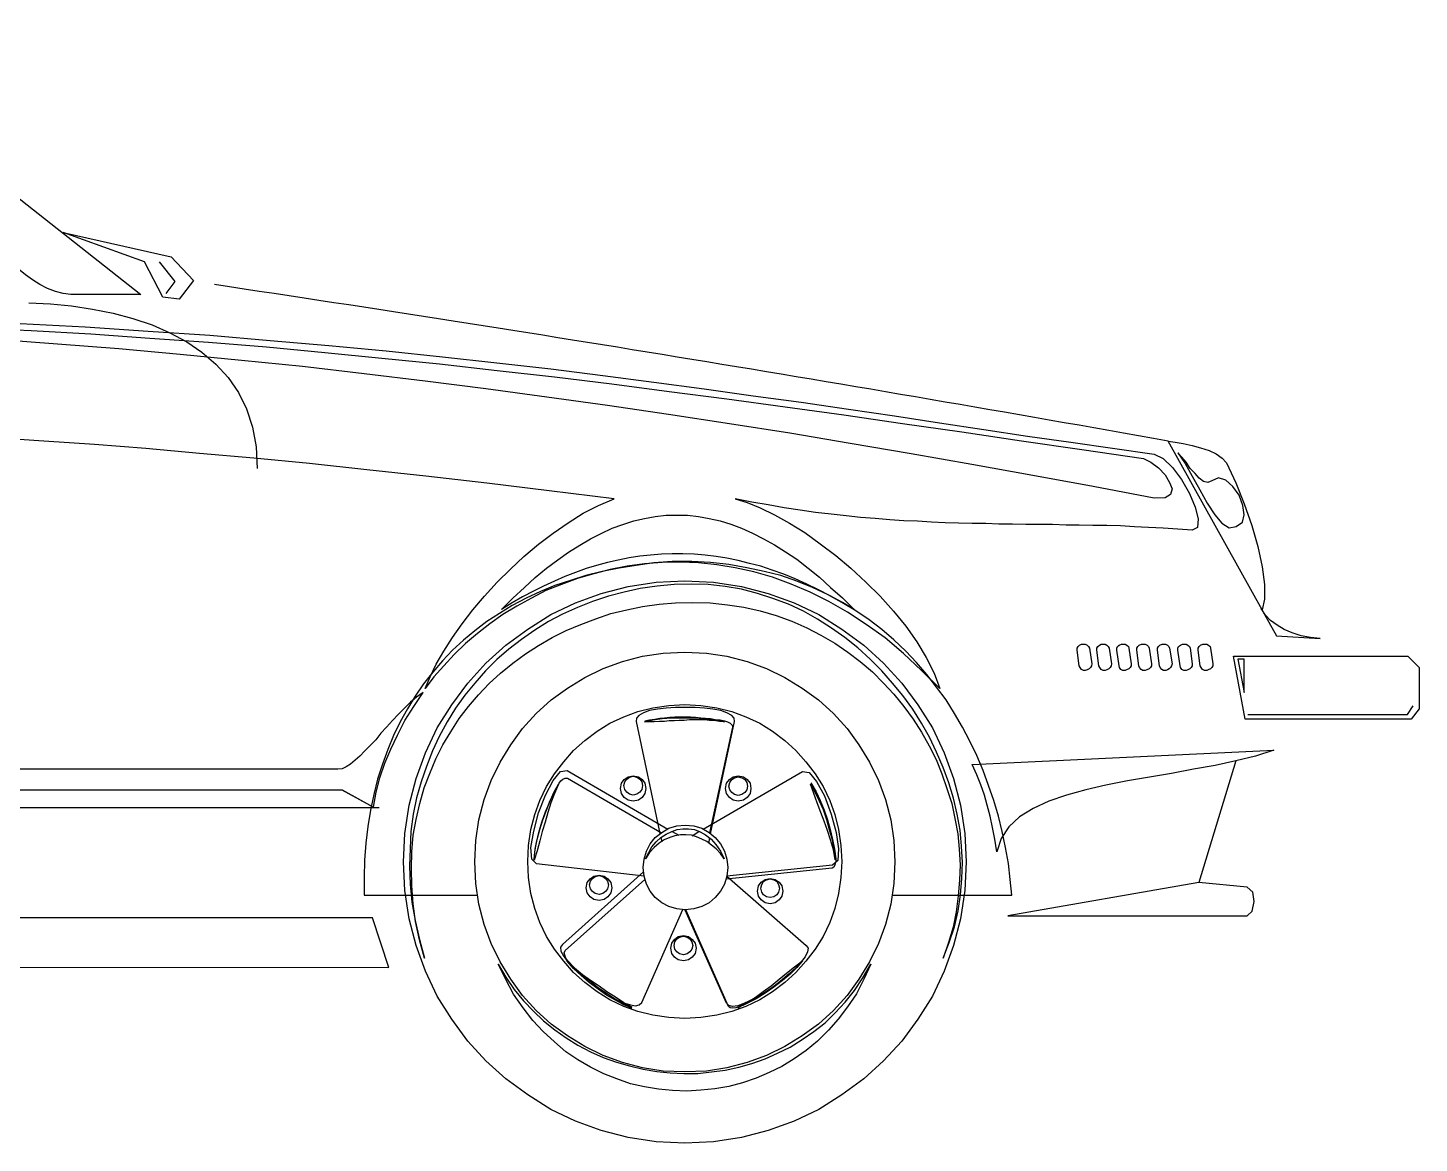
# Model space of a CAD drawing. Extents: x 879 to 1400, y -319 to -157.
# Drawn here: x 1198.4 to 1399.6, y -318.6 to -157.1 of the extents above; entities that cross this region are included whole.
import ezdxf

# ---------------------------------------------------------------- set-up
doc = ezdxf.new("R2010")
doc.units = 0
doc.layers.get('0').update_dxf_attribs({"linetype": 'CONTINUOUS'})
for name, color, linetype in [('2', 2, 'CONTINUOUS'), ('4', 4, 'CONTINUOUS'), ('7', 7, 'CONTINUOUS')]:
    doc.layers.add(name, color=color, linetype=linetype)

msp = doc.modelspace()

# ---------------------------------------------------------------- linework, layer by layer
msp.add_arc((517.4, -4937.43), 4795.66, 79.84004, 81.51055)
at = {"layer": '2', "linetype": 'CONTINUOUS'}
msp.add_lwpolyline([(1374.33, -248.51), (1373.38, -248.51), (1374.33, -253.32), (1374.33, -248.51)], dxfattribs=at)
at = {"layer": '4'}
msp.add_line((1373.11, -263.23), (1367.75, -280.86), dxfattribs=at)
at = {"layer": '7', "linetype": 'CONTINUOUS'}
for points in [[(1188.55, -184.82), (1162.57, -162.02), (1161.34, -160.87), (1161.01, -159.79), (1161.34, -158.9), (1162.09, -158.09), (1163.18, -157.55), (1164.33, -157.21), (1165.35, -157.14), (1166.02, -157.34), (1214.73, -195.74), (1204.62, -195.74), (1203.47, -195.6), (1202.38, -195.33), (1201.23, -194.86), (1200.14, -194.31), (1199.06, -193.63), (1198.04, -192.89), (1197.02, -192.07), (1196.21, -191.46), (1196.21, -191.46)], [(1217.91, -196.14), (1215.27, -190.99), (1203.47, -186.78), (1219.13, -190.31), (1222.32, -193.7), (1220.29, -196.41), (1217.91, -196.14)], [(1218.39, -195.6), (1219.68, -193.84), (1217.44, -190.99)], [(1198.52, -196.96), (1201.64, -197.09), (1204.69, -197.36), (1207.74, -197.84), (1210.73, -198.45), (1213.57, -199.2), (1216.36, -200.15), (1218.93, -201.3), (1221.37, -202.59), (1223.54, -204.08), (1225.58, -205.84), (1227.34, -207.74), (1228.84, -209.91), (1229.99, -212.29), (1230.87, -214.93), (1231.41, -217.78), (1231.55, -220.9)], [(1197.29, -199.94), (1206.65, -200.42), (1215.81, -201.03), (1224.7, -201.64), (1233.45, -202.38), (1241.93, -203.13), (1250.2, -203.88), (1258.34, -204.76), (1266.21, -205.64), (1274.01, -206.52), (1281.54, -207.47), (1288.93, -208.42), (1296.19, -209.37), (1303.31, -210.39), (1310.23, -211.34), (1317.08, -212.35), (1323.73, -213.3), (1330.24, -214.32), (1336.68, -215.27), (1342.99, -216.22), (1349.23, -217.1), (1355.27, -217.98), (1361.31, -218.87), (1362.6, -219.48), (1363.95, -220.76), (1365.24, -222.53), (1366.4, -224.56), (1367.21, -226.53), (1367.68, -228.23), (1367.55, -229.45), (1366.8, -229.85), (1364.7, -229.72), (1362.6, -229.58), (1360.49, -229.45), (1358.46, -229.38), (1356.42, -229.24), (1354.45, -229.18), (1352.42, -229.18), (1350.45, -229.11), (1348.56, -229.11), (1346.59, -229.04), (1344.62, -229.04), (1342.72, -229.04), (1340.82, -228.97), (1338.85, -228.97), (1336.96, -228.9), (1334.99, -228.9), (1333.02, -228.84), (1331.05, -228.77), (1329.09, -228.7), (1327.05, -228.56), (1325.09, -228.5), (1323.05, -228.36), (1320.95, -228.16), (1318.84, -228.02), (1316.74, -227.75), (1314.57, -227.55), (1312.33, -227.28), (1310.09, -226.94), (1307.79, -226.6), (1305.48, -226.19), (1303.11, -225.79), (1300.67, -225.31), (1302.43, -225.85), (1304.33, -226.6), (1306.37, -227.62), (1308.54, -228.84), (1310.77, -230.19), (1313.01, -231.82), (1315.25, -233.52), (1317.42, -235.35), (1319.59, -237.38), (1321.69, -239.42), (1323.59, -241.59), (1325.36, -243.76), (1326.98, -246), (1328.34, -248.3), (1329.5, -250.54), (1330.31, -252.78), (1327.66, -250.14), (1325.02, -247.69), (1322.37, -245.45), (1319.66, -243.49), (1316.95, -241.72), (1314.23, -240.16), (1311.52, -238.81), (1308.81, -237.65), (1306.09, -236.64), (1303.38, -235.89), (1300.67, -235.28), (1298.02, -234.87), (1295.38, -234.6), (1292.73, -234.47), (1290.15, -234.53), (1287.58, -234.74), (1285.07, -235.08), (1282.62, -235.55), (1280.25, -236.16), (1277.88, -236.84), (1275.57, -237.72), (1273.33, -238.6), (1271.23, -239.69), (1269.13, -240.84), (1267.09, -242.06), (1265.19, -243.42), (1263.43, -244.78), (1261.67, -246.27), (1260.04, -247.83), (1258.55, -249.46), (1257.12, -251.08), (1255.83, -252.78), (1256.58, -251.08), (1257.46, -249.25), (1258.55, -247.35), (1259.83, -245.39), (1261.19, -243.42), (1262.75, -241.39), (1264.45, -239.42), (1266.28, -237.38), (1268.18, -235.48), (1270.14, -233.65), (1272.25, -231.89), (1274.35, -230.26), (1276.52, -228.77), (1278.69, -227.41), (1280.93, -226.26), (1283.17, -225.31), (1273.81, -224.16), (1264.78, -223.07), (1255.97, -222.05), (1247.42, -221.1), (1239.14, -220.22), (1231.07, -219.41), (1223.21, -218.73), (1215.47, -218.05), (1208.01, -217.44), (1200.69, -216.97), (1193.5, -216.49)], [(1196.67, -200.84), (1198.85, -200.96), (1207.47, -201.43), (1216.02, -202.04), (1224.49, -202.66), (1232.91, -203.33), (1241.32, -204.15), (1249.59, -204.96), (1257.93, -205.78), (1266.28, -206.72), (1274.55, -207.67), (1282.83, -208.69), (1291.17, -209.78), (1299.51, -210.86), (1307.92, -212.01), (1316.4, -213.17), (1324.88, -214.39), (1333.5, -215.61), (1342.11, -216.9), (1350.86, -218.19), (1359.75, -219.48), (1360.83, -220.02), (1361.92, -220.83), (1362.87, -221.85), (1363.54, -222.93), (1363.88, -223.89), (1363.68, -224.7), (1362.87, -225.17), (1361.31, -225.24), (1352.49, -223.55), (1343.74, -221.92), (1334.92, -220.36), (1326.17, -218.8), (1317.35, -217.31), (1308.6, -215.81), (1299.85, -214.46), (1291.04, -213.1), (1282.22, -211.81), (1273.47, -210.59), (1264.65, -209.37), (1255.83, -208.29), (1247.01, -207.2), (1238.13, -206.18), (1229.31, -205.3), (1220.42, -204.42), (1211.54, -203.6), (1202.65, -202.92), (1193.77, -202.25)], [(1376.91, -241.39), (1363.34, -216.97), (1364.36, -217.1), (1365.51, -217.31), (1366.8, -217.58), (1368.02, -217.92), (1369.24, -218.32), (1370.26, -218.8), (1371.14, -219.41), (1371.75, -220.09), (1373.11, -223), (1374.33, -226.06), (1375.42, -229.18), (1376.3, -232.23), (1376.91, -235.14), (1377.25, -237.72), (1377.25, -239.82), (1376.91, -241.39)], [(1364.7, -218.66), (1365.78, -220.22), (1366.8, -222.05), (1367.89, -224.02), (1368.97, -225.92), (1370.06, -227.62), (1371.07, -228.84), (1372.16, -229.51), (1373.18, -229.31), (1374.06, -228.7), (1374.33, -227.62), (1374.13, -226.26), (1373.58, -224.77), (1372.7, -223.55), (1371.69, -222.6), (1370.6, -222.26), (1369.65, -222.73), (1369.04, -222.93), (1368.43, -222.8), (1367.82, -222.33), (1367.21, -221.65), (1366.53, -220.9), (1365.92, -220.02), (1365.31, -219.27), (1364.7, -218.66)], [(1266.89, -241.32), (1268.52, -239.69), (1270.21, -238.13), (1271.77, -236.71), (1273.4, -235.35), (1275.03, -234.13), (1276.59, -233.04), (1278.22, -232.02), (1279.78, -231.08), (1281.33, -230.33), (1282.9, -229.58), (1284.45, -229.04), (1286.02, -228.5), (1287.58, -228.16), (1289.14, -227.89), (1290.7, -227.68), (1292.25, -227.68), (1293.82, -227.68), (1295.38, -227.89), (1296.94, -228.16), (1298.5, -228.5), (1300.06, -228.97), (1301.62, -229.58), (1303.18, -230.26), (1304.8, -231.08), (1306.37, -231.96), (1307.99, -232.97), (1309.62, -234.06), (1311.25, -235.35), (1312.88, -236.64), (1314.5, -238.13), (1316.2, -239.62), (1317.89, -241.32), (1316.2, -240.3), (1314.44, -239.35), (1312.74, -238.47), (1311.04, -237.65), (1309.35, -236.91), (1307.72, -236.23), (1306.03, -235.62), (1304.4, -235.08), (1302.77, -234.67), (1301.14, -234.26), (1299.51, -233.92), (1297.95, -233.65), (1296.33, -233.45), (1294.77, -233.31), (1293.14, -233.25), (1291.58, -233.25), (1290.02, -233.31), (1288.46, -233.45), (1286.9, -233.59), (1285.34, -233.86), (1283.78, -234.19), (1282.22, -234.53), (1280.66, -234.94), (1279.16, -235.42), (1277.61, -235.96), (1276.04, -236.57), (1274.55, -237.25), (1272.99, -237.93), (1271.5, -238.67), (1269.94, -239.49), (1268.45, -240.37), (1266.89, -241.32)], [(1323.39, -282.69), (1340.69, -282.69), (1340.48, -280.39), (1340.21, -278.08), (1339.81, -275.77), (1339.33, -273.47), (1338.79, -271.23), (1338.11, -268.99), (1337.36, -266.82), (1336.55, -264.65), (1335.67, -262.48), (1334.65, -260.38), (1333.56, -258.34), (1332.41, -256.37), (1331.19, -254.41), (1329.83, -252.58), (1328.41, -250.74), (1326.92, -248.98), (1325.36, -247.35), (1323.66, -245.73), (1321.9, -244.23), (1320.07, -242.81), (1318.17, -241.52), (1316.13, -240.3), (1314.03, -239.15), (1311.86, -238.13), (1309.62, -237.25), (1307.31, -236.43), (1304.87, -235.82), (1302.36, -235.28), (1299.79, -234.81), (1297.14, -234.53), (1294.43, -234.4), (1291.58, -234.4), (1288.93, -234.6), (1286.36, -234.94), (1283.91, -235.35), (1281.47, -235.82), (1279.1, -236.43), (1276.86, -237.11), (1274.62, -237.86), (1272.52, -238.74), (1270.48, -239.69), (1268.45, -240.77), (1266.62, -241.93), (1264.78, -243.08), (1263.02, -244.44), (1261.39, -245.79), (1259.83, -247.22), (1258.34, -248.78), (1256.98, -250.41), (1255.63, -252.1), (1254.41, -253.87), (1253.32, -255.7), (1252.24, -257.6), (1251.29, -259.56), (1250.47, -261.6), (1249.66, -263.7), (1248.98, -265.87), (1248.44, -268.11), (1247.96, -270.35), (1247.56, -272.72), (1247.29, -275.16), (1247.08, -277.6), (1247.01, -280.11), (1247.01, -282.69)], [(1293.41, -237.18), (1297.55, -237.38), (1301.62, -237.99), (1305.48, -239.01), (1309.21, -240.37), (1312.81, -242.06), (1316.13, -244.17), (1319.32, -246.47), (1322.17, -249.12), (1324.81, -251.97), (1327.12, -255.15), (1329.22, -258.48), (1330.92, -262.07), (1332.27, -265.8), (1333.29, -269.67), (1333.9, -273.74), (1334.11, -277.87), (1333.9, -282.01), (1333.29, -286.08), (1332.27, -289.95), (1330.92, -293.68), (1329.22, -297.28), (1327.12, -300.6), (1324.81, -303.79), (1322.17, -306.63), (1319.32, -309.28), (1316.13, -311.59), (1312.81, -313.69), (1309.21, -315.38), (1305.48, -316.74), (1301.62, -317.76), (1297.55, -318.37), (1293.41, -318.57), (1289.27, -318.37), (1285.2, -317.76), (1281.33, -316.74), (1277.61, -315.38), (1274.01, -313.69), (1270.69, -311.59), (1267.5, -309.28), (1264.65, -306.63), (1262.01, -303.79), (1259.7, -300.6), (1257.6, -297.28), (1255.9, -293.68), (1254.54, -289.95), (1253.52, -286.08), (1252.92, -282.01), (1252.71, -277.87), (1252.92, -273.74), (1253.52, -269.67), (1254.54, -265.8), (1255.9, -262.07), (1257.6, -258.48), (1259.7, -255.15), (1262.01, -251.97), (1264.65, -249.12), (1267.5, -246.47), (1270.69, -244.17), (1274.01, -242.06), (1277.61, -240.37), (1281.33, -239.01), (1285.2, -237.99), (1289.27, -237.38), (1293.41, -237.18)], [(1255.76, -291.78), (1255.02, -289.13), (1254.47, -286.49), (1254.14, -283.91), (1253.93, -281.33), (1253.86, -278.82), (1253.93, -276.38), (1254.14, -274.01), (1254.54, -271.7), (1255.09, -269.4), (1255.69, -267.16), (1256.51, -265.06), (1257.39, -262.95), (1258.41, -260.92), (1259.56, -259.02), (1260.78, -257.12), (1262.14, -255.36), (1263.56, -253.66), (1265.12, -252.03), (1266.75, -250.54), (1268.52, -249.12), (1270.35, -247.76), (1272.25, -246.54), (1274.21, -245.39), (1276.25, -244.37), (1278.35, -243.49), (1280.52, -242.68), (1282.69, -241.93), (1285, -241.39), (1287.31, -240.91), (1289.68, -240.57), (1292.05, -240.37), (1294.49, -240.3), (1297.07, -240.37), (1299.58, -240.64), (1301.96, -240.98), (1304.33, -241.52), (1306.64, -242.2), (1308.87, -243.01), (1311.04, -243.96), (1313.08, -245.05), (1315.12, -246.2), (1317.01, -247.49), (1318.78, -248.85), (1320.54, -250.34), (1322.17, -251.97), (1323.66, -253.6), (1325.09, -255.36), (1326.44, -257.19), (1327.66, -259.09), (1328.75, -261.06), (1329.77, -263.02), (1330.58, -265.12), (1331.33, -267.23), (1332.01, -269.4), (1332.48, -271.57), (1332.89, -273.81), (1333.09, -276.04), (1333.23, -278.28), (1333.16, -280.52), (1332.95, -282.76), (1332.68, -285.07), (1332.21, -287.3), (1331.53, -289.54), (1330.78, -291.78), (1331.67, -289.54), (1332.41, -287.24), (1332.95, -284.93), (1333.29, -282.62), (1333.5, -280.25), (1333.56, -277.94), (1333.43, -275.57), (1333.23, -273.26), (1332.82, -270.96), (1332.27, -268.65), (1331.6, -266.41), (1330.78, -264.18), (1329.83, -262), (1328.82, -259.83), (1327.66, -257.8), (1326.38, -255.77), (1324.95, -253.8), (1323.46, -251.97), (1321.9, -250.2), (1320.2, -248.51), (1318.44, -246.88), (1316.54, -245.39), (1314.64, -244.03), (1312.6, -242.74), (1310.57, -241.59), (1308.4, -240.57), (1306.16, -239.76), (1303.92, -239.01), (1301.62, -238.4), (1299.24, -237.99), (1296.8, -237.72), (1294.36, -237.65), (1291.85, -237.72), (1289.41, -237.93), (1286.96, -238.27), (1284.66, -238.81), (1282.35, -239.42), (1280.05, -240.16), (1277.88, -241.05), (1275.7, -242), (1273.67, -243.08), (1271.7, -244.3), (1269.81, -245.66), (1267.97, -247.08), (1266.21, -248.57), (1264.58, -250.2), (1263.02, -251.97), (1261.6, -253.73), (1260.24, -255.63), (1259.02, -257.6), (1257.87, -259.7), (1256.92, -261.8), (1256.04, -264.04), (1255.29, -266.28), (1254.61, -268.58), (1254.14, -270.96), (1253.8, -273.47), (1253.66, -275.91), (1253.59, -278.49), (1253.66, -281.06), (1253.93, -283.71), (1254.41, -286.35), (1255.02, -289.07), (1255.76, -291.78)], [(1376.77, -241.18), (1379.01, -245.12), (1385.32, -245.52), (1383.89, -245.39), (1382.54, -245.12), (1381.25, -244.71), (1380.09, -244.23), (1379.08, -243.62), (1378.13, -242.94), (1377.38, -242.13), (1376.77, -241.18)], [(1293.41, -247.49), (1296.53, -247.63), (1299.51, -248.1), (1302.43, -248.85), (1305.21, -249.86), (1307.86, -251.15), (1310.37, -252.71), (1312.74, -254.41), (1314.91, -256.37), (1316.88, -258.55), (1318.58, -260.92), (1320.13, -263.43), (1321.42, -266.08), (1322.44, -268.85), (1323.19, -271.77), (1323.66, -274.76), (1323.8, -277.87), (1323.66, -280.99), (1323.19, -283.98), (1322.44, -286.9), (1321.42, -289.68), (1320.13, -292.32), (1318.58, -294.83), (1316.88, -297.21), (1314.91, -299.38), (1312.74, -301.34), (1310.37, -303.04), (1307.86, -304.6), (1305.21, -305.89), (1302.43, -306.91), (1299.51, -307.65), (1296.53, -308.13), (1293.41, -308.26), (1290.29, -308.13), (1287.31, -307.65), (1284.39, -306.91), (1281.61, -305.89), (1278.96, -304.6), (1276.45, -303.04), (1274.08, -301.34), (1271.91, -299.38), (1269.94, -297.21), (1268.24, -294.83), (1266.68, -292.32), (1265.4, -289.68), (1264.38, -286.9), (1263.63, -283.98), (1263.16, -280.99), (1263.02, -277.87), (1263.16, -274.76), (1263.63, -271.77), (1264.38, -268.85), (1265.4, -266.08), (1266.68, -263.43), (1268.24, -260.92), (1269.94, -258.55), (1271.91, -256.37), (1274.08, -254.41), (1276.45, -252.71), (1278.96, -251.15), (1281.61, -249.86), (1284.39, -248.85), (1287.31, -248.1), (1290.29, -247.63), (1293.41, -247.49)], [(1350.79, -246.34), (1351.06, -246.34), (1351.34, -246.34), (1351.61, -246.47), (1351.81, -246.68), (1351.95, -246.95), (1352.28, -249.19), (1352.22, -249.46), (1352.08, -249.73), (1351.88, -249.93), (1351.61, -250.07), (1351.34, -250.14), (1351.06, -250.14), (1350.79, -250), (1350.59, -249.73), (1350.45, -249.46), (1350.18, -247.22), (1350.18, -246.95), (1350.32, -246.68), (1350.52, -246.47), (1350.79, -246.34)], [(1353.64, -246.34), (1353.91, -246.34), (1354.19, -246.34), (1354.45, -246.47), (1354.66, -246.68), (1354.79, -246.95), (1355.14, -249.19), (1355.07, -249.46), (1354.93, -249.73), (1354.73, -249.93), (1354.45, -250.07), (1354.19, -250.14), (1353.91, -250.14), (1353.64, -250), (1353.44, -249.73), (1353.3, -249.46), (1353.03, -247.22), (1353.03, -246.95), (1353.17, -246.68), (1353.37, -246.47), (1353.64, -246.34)], [(1356.56, -246.34), (1356.76, -246.34), (1357.1, -246.34), (1357.37, -246.47), (1357.58, -246.68), (1357.64, -246.95), (1357.98, -249.19), (1357.98, -249.46), (1357.85, -249.73), (1357.64, -249.93), (1357.31, -250.07), (1357.1, -250.14), (1356.76, -250.14), (1356.49, -250), (1356.29, -249.73), (1356.22, -249.46), (1355.88, -247.22), (1355.88, -246.95), (1356.02, -246.68), (1356.22, -246.47), (1356.56, -246.34)], [(1359.48, -246.34), (1359.68, -246.34), (1360.02, -246.34), (1360.29, -246.47), (1360.49, -246.68), (1360.56, -246.95), (1360.9, -249.19), (1360.9, -249.46), (1360.77, -249.73), (1360.56, -249.93), (1360.22, -250.07), (1360.02, -250.14), (1359.68, -250.14), (1359.41, -250), (1359.2, -249.73), (1359.07, -249.46), (1358.8, -247.22), (1358.8, -246.95), (1358.93, -246.68), (1359.14, -246.47), (1359.48, -246.34)], [(1362.46, -246.34), (1362.66, -246.34), (1362.94, -246.34), (1363.21, -246.47), (1363.41, -246.68), (1363.54, -246.95), (1363.88, -249.19), (1363.82, -249.46), (1363.68, -249.73), (1363.48, -249.93), (1363.21, -250.07), (1363, -250.14), (1362.66, -250.14), (1362.39, -250), (1362.19, -249.73), (1362.05, -249.46), (1361.78, -247.22), (1361.78, -246.95), (1361.92, -246.68), (1362.12, -246.47), (1362.46, -246.34)], [(1365.38, -246.34), (1365.58, -246.34), (1365.92, -246.34), (1366.19, -246.47), (1366.4, -246.68), (1366.53, -246.95), (1366.8, -249.19), (1366.8, -249.46), (1366.66, -249.73), (1366.46, -249.93), (1366.19, -250.07), (1365.92, -250.14), (1365.58, -250.14), (1365.31, -250), (1365.11, -249.73), (1365.04, -249.46), (1364.7, -247.22), (1364.7, -246.95), (1364.83, -246.68), (1365.11, -246.47), (1365.38, -246.34)], [(1368.36, -246.34), (1368.57, -246.34), (1368.9, -246.34), (1369.17, -246.47), (1369.38, -246.68), (1369.45, -246.95), (1369.79, -249.19), (1369.79, -249.46), (1369.65, -249.73), (1369.45, -249.93), (1369.11, -250.07), (1368.9, -250.14), (1368.57, -250.14), (1368.29, -250), (1368.09, -249.73), (1367.95, -249.46), (1367.68, -247.22), (1367.68, -246.95), (1367.82, -246.68), (1368.02, -246.47), (1368.36, -246.34)], [(1372.77, -248.1), (1398, -248.1), (1399.63, -249.73), (1399.63, -255.7), (1398.48, -257.19), (1374.46, -257.19), (1372.77, -248.1)], [(1048.55, -267.43), (1243.83, -267.43), (1248.37, -269.94), (1248.78, -267.77), (1249.32, -265.67), (1250, -263.57), (1250.88, -261.53), (1251.83, -259.5), (1252.92, -257.39), (1254.2, -255.36), (1255.56, -253.32), (1254.61, -254), (1253.73, -254.75), (1252.85, -255.63), (1251.97, -256.51), (1251.15, -257.39), (1250.27, -258.34), (1249.46, -259.23), (1248.71, -260.17), (1247.89, -260.99), (1247.15, -261.8), (1246.4, -262.55), (1245.72, -263.16), (1245.05, -263.7), (1244.44, -264.11), (1243.83, -264.38), (1243.22, -264.45), (1048.14, -264.45)], [(1293.41, -255.09), (1295.71, -255.22), (1298.02, -255.56), (1300.19, -256.1), (1302.23, -256.85), (1304.26, -257.8), (1306.09, -258.95), (1307.86, -260.31), (1309.49, -261.73), (1310.91, -263.36), (1312.26, -265.12), (1313.42, -266.96), (1314.37, -268.99), (1315.12, -271.02), (1315.66, -273.19), (1316, -275.5), (1316.13, -277.81), (1316, -280.11), (1315.66, -282.42), (1315.12, -284.59), (1314.37, -286.62), (1313.42, -288.66), (1312.26, -290.49), (1310.91, -292.25), (1309.49, -293.88), (1307.86, -295.31), (1306.09, -296.66), (1304.26, -297.82), (1302.23, -298.77), (1300.19, -299.51), (1298.02, -300.05), (1295.71, -300.4), (1293.41, -300.53), (1291.1, -300.4), (1288.8, -300.05), (1286.63, -299.51), (1284.59, -298.77), (1282.56, -297.82), (1280.73, -296.66), (1278.96, -295.31), (1277.33, -293.88), (1275.91, -292.25), (1274.55, -290.49), (1273.4, -288.66), (1272.45, -286.62), (1271.7, -284.59), (1271.16, -282.42), (1270.82, -280.11), (1270.69, -277.81), (1270.82, -275.5), (1271.16, -273.19), (1271.7, -271.02), (1272.45, -268.99), (1273.4, -266.96), (1274.55, -265.12), (1275.91, -263.36), (1277.33, -261.73), (1278.96, -260.31), (1280.73, -258.95), (1282.56, -257.8), (1284.59, -256.85), (1286.63, -256.1), (1288.8, -255.56), (1291.1, -255.22), (1293.41, -255.09)], [(1297.14, -273.81), (1300.6, -257.53), (1300.53, -257.06), (1300.19, -256.65), (1299.51, -256.31), (1298.63, -255.97), (1297.48, -255.77), (1296.26, -255.63), (1294.9, -255.49), (1293.48, -255.49), (1292.05, -255.49), (1290.7, -255.63), (1289.48, -255.77), (1288.32, -255.97), (1287.44, -256.31), (1286.76, -256.65), (1286.42, -257.06), (1286.36, -257.53), (1289.82, -273.74), (1289.82, -273.81)], [(1374.87, -256.51), (1397.93, -256.51), (1398.75, -255.29)], [(1287.58, -257.6), (1288.19, -257.46), (1288.8, -257.32), (1289.48, -257.19), (1290.15, -257.12), (1290.83, -257.06), (1291.58, -256.99), (1292.39, -256.99), (1293.14, -256.99), (1293.95, -256.99), (1294.7, -256.99), (1295.51, -257.06), (1296.26, -257.12), (1297, -257.19), (1297.75, -257.32), (1298.5, -257.46), (1299.17, -257.6), (1298.43, -257.53), (1297.68, -257.39), (1297, -257.39), (1296.26, -257.32), (1295.51, -257.32), (1294.77, -257.32), (1294.09, -257.32), (1293.34, -257.39), (1292.6, -257.39), (1291.92, -257.46), (1291.17, -257.46), (1290.49, -257.53), (1289.75, -257.53), (1289, -257.6), (1288.32, -257.6), (1287.58, -257.6)], [(1287.64, -257.46), (1288.32, -257.32), (1289.07, -257.19), (1289.82, -257.06), (1290.49, -256.99), (1291.24, -256.92), (1291.99, -256.85), (1292.73, -256.85), (1293.48, -256.85), (1294.22, -256.85), (1294.97, -256.92), (1295.71, -256.99), (1296.39, -257.06), (1297.14, -257.12), (1297.82, -257.26), (1298.5, -257.32), (1299.17, -257.46), (1299.58, -257.6), (1299.99, -257.8), (1300.26, -258.07), (1300.33, -258.34), (1296.99, -273.65)], [(1334.99, -263.77), (1378.6, -261.67), (1375.96, -262.55), (1373.11, -263.23), (1370.12, -263.9), (1367, -264.45), (1363.82, -265.06), (1360.63, -265.6), (1357.44, -266.14), (1354.32, -266.75), (1351.4, -267.43), (1348.62, -268.18), (1346.05, -269.06), (1343.81, -270.14), (1341.84, -271.36), (1340.28, -272.79), (1339.19, -274.48), (1338.52, -276.38), (1338.24, -274.55), (1337.9, -272.86), (1337.57, -271.23), (1337.16, -269.67), (1336.75, -268.18), (1336.21, -266.69), (1335.67, -265.26), (1334.99, -263.77)], [(1287.51, -279.91), (1271.98, -278.15), (1271.3, -277.47), (1271.16, -275.77), (1271.57, -273.4), (1272.25, -270.75), (1273.26, -268.18), (1274.35, -266.08), (1275.44, -264.79), (1276.39, -264.65), (1290.97, -273.13), (1290.97, -273.06)], [(1285.95, -265.4), (1286.69, -265.53), (1287.24, -265.94), (1287.64, -266.48), (1287.78, -267.23), (1287.64, -267.97), (1287.24, -268.52), (1286.69, -268.92), (1285.95, -269.06), (1285.2, -268.92), (1284.66, -268.52), (1284.25, -267.97), (1284.12, -267.23), (1284.25, -266.48), (1284.66, -265.94), (1285.2, -265.53), (1285.95, -265.4)], [(1285.95, -265.46), (1286.49, -265.6), (1286.9, -265.87), (1287.17, -266.28), (1287.31, -266.82), (1287.17, -267.36), (1286.9, -267.77), (1286.49, -268.04), (1285.95, -268.18), (1285.41, -268.04), (1285, -267.77), (1284.73, -267.36), (1284.59, -266.82), (1284.73, -266.28), (1285, -265.87), (1285.41, -265.6), (1285.95, -265.46)], [(1296.05, -273.13), (1310.43, -264.79), (1311.38, -264.92), (1312.47, -266.21), (1313.62, -268.31), (1314.57, -270.96), (1315.32, -273.6), (1315.66, -275.98), (1315.52, -277.67), (1314.78, -278.35), (1299.51, -279.91), (1299.51, -279.91)], [(1301.14, -265.4), (1301.89, -265.53), (1302.43, -265.94), (1302.84, -266.48), (1302.97, -267.23), (1302.84, -267.97), (1302.43, -268.52), (1301.89, -268.92), (1301.14, -269.06), (1300.4, -268.92), (1299.85, -268.52), (1299.45, -267.97), (1299.31, -267.23), (1299.45, -266.48), (1299.85, -265.94), (1300.4, -265.53), (1301.14, -265.4)], [(1301.14, -265.53), (1301.68, -265.67), (1302.09, -265.94), (1302.36, -266.35), (1302.5, -266.89), (1302.36, -267.43), (1302.09, -267.84), (1301.68, -268.11), (1301.14, -268.24), (1300.6, -268.11), (1300.19, -267.84), (1299.92, -267.43), (1299.79, -266.89), (1299.92, -266.35), (1300.19, -265.94), (1300.6, -265.67), (1301.14, -265.53)], [(1045.22, -270.01), (1248.44, -270.01), (1243.83, -267.5), (1048.55, -267.5), (1045.22, -270.01)], [(1271.64, -277.47), (1271.77, -276.04), (1272.04, -274.62), (1272.45, -273.19), (1272.86, -271.77), (1273.4, -270.35), (1273.94, -268.99), (1274.55, -267.7), (1275.23, -266.48), (1275.5, -266.14), (1275.77, -265.87), (1276.11, -265.74), (1276.45, -265.74), (1290.05, -273.63)], [(1271.64, -277.6), (1271.7, -276.38), (1271.98, -275.03), (1272.31, -273.6), (1272.72, -272.11), (1273.26, -270.62), (1273.87, -269.19), (1274.48, -267.84), (1275.16, -266.62), (1274.55, -267.97), (1274.01, -269.33), (1273.6, -270.69), (1273.2, -272.11), (1272.79, -273.47), (1272.45, -274.82), (1272.04, -276.25), (1271.64, -277.6)], [(1311.66, -266.41), (1312.4, -267.7), (1313.01, -268.99), (1313.55, -270.35), (1314.03, -271.77), (1314.44, -273.19), (1314.78, -274.62), (1315.05, -276.04), (1315.25, -277.4), (1315.25, -277.81), (1315.12, -278.28), (1314.98, -278.62), (1314.71, -278.76), (1299.39, -280.34)], [(1311.59, -266.62), (1312.2, -267.7), (1312.81, -268.92), (1313.42, -270.28), (1313.89, -271.7), (1314.3, -273.19), (1314.71, -274.69), (1314.98, -276.11), (1315.18, -277.54), (1314.91, -276.11), (1314.5, -274.69), (1314.03, -273.33), (1313.55, -271.97), (1313.08, -270.69), (1312.54, -269.33), (1312.06, -267.97), (1311.59, -266.62)], [(1044, -270.01), (1249.18, -270.01)], [(1293.48, -272.52), (1294.7, -272.65), (1295.85, -272.99), (1296.94, -273.6), (1297.82, -274.35), (1298.57, -275.23), (1299.17, -276.32), (1299.51, -277.47), (1299.65, -278.69), (1299.51, -279.91), (1299.17, -281.06), (1298.57, -282.08), (1297.82, -283.03), (1296.94, -283.78), (1295.85, -284.32), (1294.7, -284.66), (1293.48, -284.79), (1292.25, -284.66), (1291.1, -284.32), (1290.08, -283.78), (1289.14, -283.03), (1288.39, -282.08), (1287.85, -281.06), (1287.51, -279.91), (1287.37, -278.69), (1287.51, -277.47), (1287.85, -276.32), (1288.39, -275.23), (1289.14, -274.35), (1290.08, -273.6), (1291.1, -272.99), (1292.25, -272.65), (1293.48, -272.52)], [(1287.71, -277.4), (1288.19, -276.52), (1288.66, -275.7), (1289.27, -274.96), (1289.95, -274.35), (1290.7, -273.87), (1291.51, -273.47), (1292.32, -273.19), (1293.14, -273.06), (1293.95, -273.06), (1294.83, -273.19), (1295.65, -273.53), (1296.39, -273.94), (1297.21, -274.55), (1297.89, -275.36), (1298.57, -276.32), (1299.11, -277.4), (1298.57, -276.65), (1297.95, -275.98), (1297.28, -275.43), (1296.6, -274.89), (1295.85, -274.55), (1295.11, -274.21), (1294.36, -274.01), (1293.54, -273.94), (1292.8, -273.94), (1291.99, -274.08), (1291.24, -274.35), (1290.42, -274.69), (1289.68, -275.16), (1289, -275.77), (1288.32, -276.52), (1287.71, -277.4)], [(1291.58, -273.47), (1292.53, -274.01), (1292.53, -274.01)], [(1294.49, -274.08), (1295.44, -273.47), (1295.44, -273.47)], [(1289.95, -274.35), (1290.08, -274.96), (1290.08, -274.89)], [(1297, -274.35), (1296.87, -274.96), (1296.87, -275.1)], [(1287.44, -279.3), (1275.7, -289.81), (1275.44, -290.22), (1275.5, -290.76), (1275.84, -291.44), (1276.39, -292.25), (1277.13, -293.07), (1277.2, -293.14), (1277.2, -293.14)], [(1285.81, -298.9), (1284.45, -298.29), (1283.17, -297.61), (1281.95, -296.8), (1280.73, -295.99), (1279.57, -295.04), (1278.42, -294.09), (1277.4, -293.14), (1276.45, -292.12), (1276.18, -291.78), (1276.04, -291.37), (1275.98, -291.03), (1276.11, -290.7), (1287.65, -280.39)], [(1281, -279.77), (1281.74, -279.91), (1282.28, -280.32), (1282.69, -280.86), (1282.83, -281.61), (1282.69, -282.35), (1282.28, -282.9), (1281.74, -283.3), (1281, -283.44), (1280.25, -283.3), (1279.71, -282.9), (1279.3, -282.35), (1279.16, -281.61), (1279.3, -280.86), (1279.71, -280.32), (1280.25, -279.91), (1281, -279.77)], [(1281, -279.84), (1281.54, -279.98), (1281.95, -280.25), (1282.22, -280.66), (1282.35, -281.2), (1282.22, -281.74), (1281.95, -282.15), (1281.54, -282.42), (1281, -282.56), (1280.45, -282.42), (1280.05, -282.15), (1279.78, -281.74), (1279.64, -281.2), (1279.78, -280.66), (1280.05, -280.25), (1280.45, -279.98), (1281, -279.84)], [(1299.51, -279.91), (1310.98, -289.95), (1311.25, -290.36), (1311.18, -290.9), (1310.84, -291.58), (1310.23, -292.32), (1310.16, -292.39), (1309.49, -293.2), (1308.54, -294.02), (1307.52, -294.9), (1306.43, -295.78), (1305.28, -296.6), (1304.13, -297.28), (1302.97, -297.88), (1302.77, -297.95), (1301.96, -298.36), (1301.07, -298.7), (1300.33, -298.77), (1299.79, -298.63), (1299.45, -298.29), (1293.48, -284.86), (1293.48, -284.79)], [(1299.51, -279.91), (1299.51, -279.91)], [(1299.51, -279.91), (1299.51, -279.91)], [(1299.51, -279.91), (1299.51, -279.91)], [(1305.75, -280.25), (1306.5, -280.39), (1307.04, -280.79), (1307.45, -281.33), (1307.59, -282.08), (1307.45, -282.83), (1307.04, -283.37), (1306.5, -283.78), (1305.75, -283.91), (1305.01, -283.78), (1304.46, -283.37), (1304.06, -282.83), (1303.92, -282.08), (1304.06, -281.33), (1304.46, -280.79), (1305.01, -280.39), (1305.75, -280.25)], [(1305.75, -280.32), (1306.3, -280.45), (1306.7, -280.72), (1306.97, -281.13), (1307.11, -281.67), (1306.97, -282.22), (1306.7, -282.62), (1306.3, -282.9), (1305.75, -283.03), (1305.21, -282.9), (1304.8, -282.62), (1304.53, -282.22), (1304.4, -281.67), (1304.53, -281.13), (1304.8, -280.72), (1305.21, -280.45), (1305.75, -280.32)], [(1340.14, -285.68), (1374.74, -285.68), (1375.48, -285), (1375.75, -283.57), (1375.55, -282.22), (1374.74, -281.54), (1367.75, -280.86), (1340.14, -285.68)], [(1247.01, -282.69), (1263.43, -282.69)], [(1284.73, -298.29), (1285.54, -298.56), (1286.29, -298.7), (1286.83, -298.56), (1287.17, -298.22), (1293.14, -284.73), (1293.14, -284.73)], [(1293.45, -284.79), (1293.48, -284.86), (1293.48, -284.79)], [(1310.5, -292.05), (1309.55, -293.14), (1308.47, -294.15), (1307.31, -295.11), (1306.16, -295.99), (1304.94, -296.8), (1303.72, -297.54), (1302.43, -298.22), (1301.21, -298.83), (1300.8, -298.97), (1300.33, -299.04), (1299.99, -298.97), (1299.72, -298.77), (1293.57, -284.78)], [(1045.09, -285.95), (1042.65, -293.07), (1250.61, -293.14), (1248.23, -285.95), (1045.09, -285.95)], [(1293.21, -288.52), (1293.95, -288.66), (1294.49, -289.07), (1294.9, -289.61), (1295.04, -290.36), (1294.9, -291.1), (1294.49, -291.65), (1293.95, -292.05), (1293.21, -292.19), (1292.46, -292.05), (1291.92, -291.65), (1291.51, -291.1), (1291.37, -290.36), (1291.51, -289.61), (1291.92, -289.07), (1292.46, -288.66), (1293.21, -288.52)], [(1293.21, -288.59), (1293.75, -288.73), (1294.16, -289), (1294.43, -289.41), (1294.56, -289.95), (1294.43, -290.49), (1294.16, -290.9), (1293.75, -291.17), (1293.21, -291.31), (1292.66, -291.17), (1292.25, -290.9), (1291.99, -290.49), (1291.85, -289.95), (1291.99, -289.41), (1292.25, -289), (1292.66, -288.73), (1293.21, -288.59)], [(1266.41, -292.66), (1267.5, -294.56), (1268.72, -296.32), (1270.07, -297.95), (1271.5, -299.45), (1272.99, -300.87), (1274.62, -302.16), (1276.25, -303.31), (1277.94, -304.4), (1279.78, -305.34), (1281.61, -306.16), (1283.51, -306.84), (1285.41, -307.38), (1287.37, -307.86), (1289.34, -308.2), (1291.31, -308.4), (1293.27, -308.47), (1295.31, -308.47), (1297.28, -308.26), (1299.24, -307.99), (1301.21, -307.58), (1303.11, -307.04), (1305.01, -306.36), (1306.84, -305.55), (1308.67, -304.67), (1310.37, -303.58), (1312.06, -302.43), (1313.69, -301.14), (1315.18, -299.72), (1316.61, -298.16), (1317.96, -296.46), (1319.18, -294.63), (1320.34, -292.66), (1319.32, -294.83), (1318.24, -296.94), (1316.95, -298.83), (1315.59, -300.6), (1314.17, -302.23), (1312.6, -303.79), (1310.98, -305.14), (1309.21, -306.36), (1307.45, -307.45), (1305.62, -308.33), (1303.72, -309.14), (1301.75, -309.82), (1299.79, -310.37), (1297.75, -310.71), (1295.71, -310.91), (1293.68, -311.04), (1291.65, -310.97), (1289.61, -310.77), (1287.58, -310.43), (1285.54, -309.96), (1283.57, -309.28), (1281.68, -308.53), (1279.78, -307.58), (1277.94, -306.5), (1276.18, -305.34), (1274.55, -303.92), (1272.93, -302.43), (1271.43, -300.8), (1270.01, -298.97), (1268.65, -297), (1267.5, -294.9), (1266.41, -292.66)], [(1285.74, -299.04), (1284.59, -298.56), (1283.37, -297.88), (1282.08, -297.14), (1280.86, -296.26), (1279.57, -295.31), (1278.42, -294.29), (1277.33, -293.27), (1276.39, -292.25), (1277.47, -293.2), (1278.62, -294.15), (1279.78, -294.97), (1281, -295.78), (1282.15, -296.6), (1283.37, -297.41), (1284.59, -298.22), (1285.74, -299.04)], [(1310.43, -292.19), (1309.62, -293.14), (1308.67, -294.09), (1307.52, -295.04), (1306.3, -295.99), (1305.01, -296.87), (1303.72, -297.68), (1302.36, -298.36), (1301.07, -298.97), (1302.36, -298.22), (1303.58, -297.48), (1304.74, -296.6), (1305.89, -295.78), (1307.04, -294.83), (1308.13, -293.95), (1309.28, -293.07), (1310.43, -292.19)]]:
    msp.add_lwpolyline(points, dxfattribs=at)

doc.saveas('drawing.dxf')
